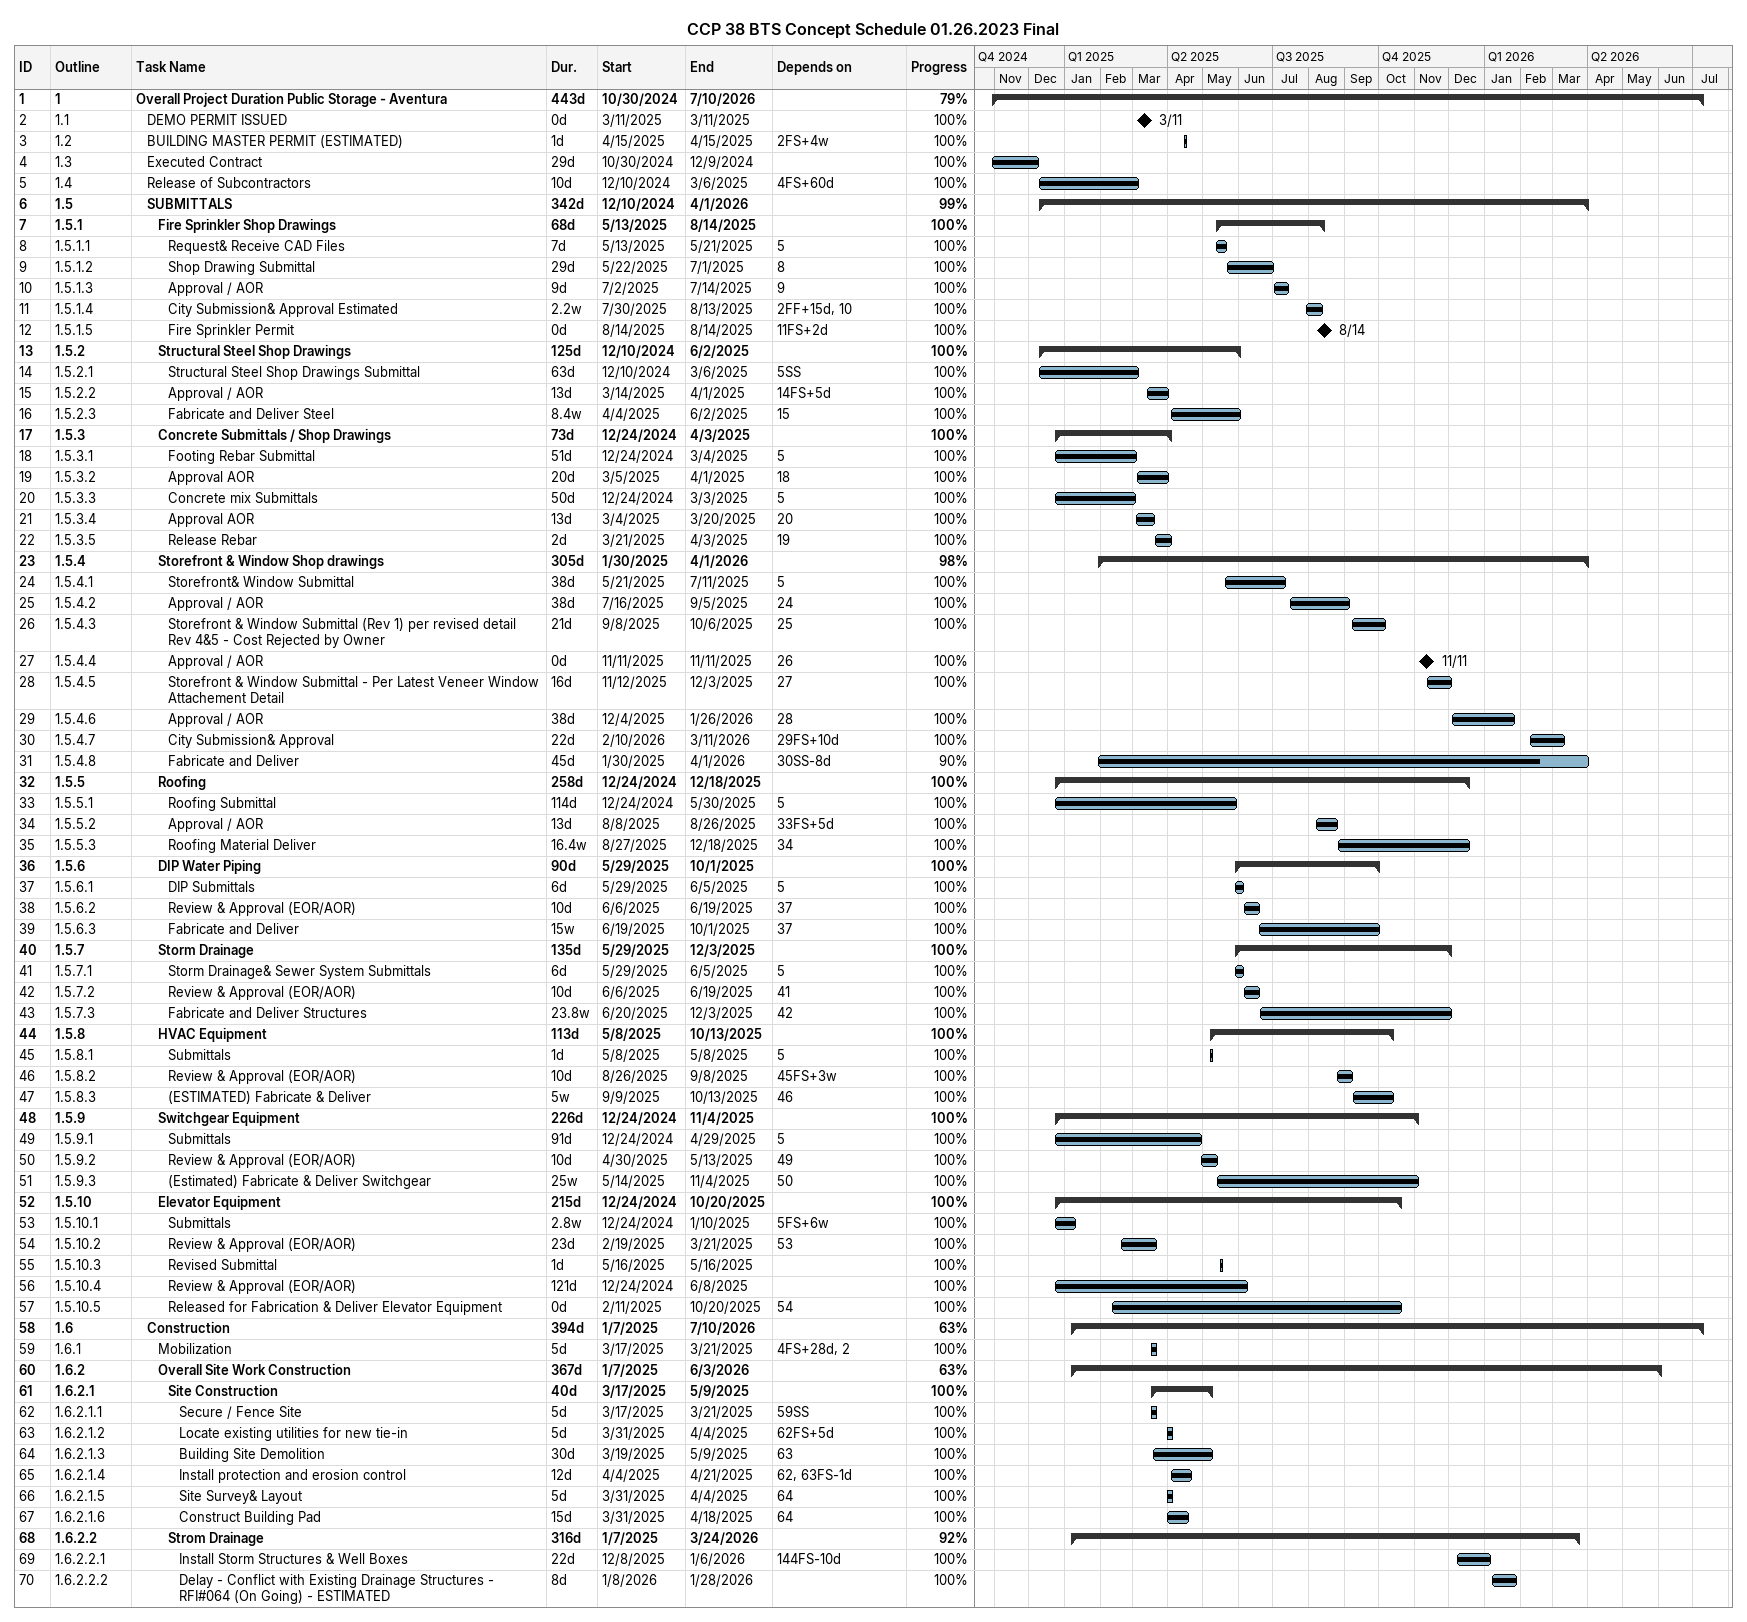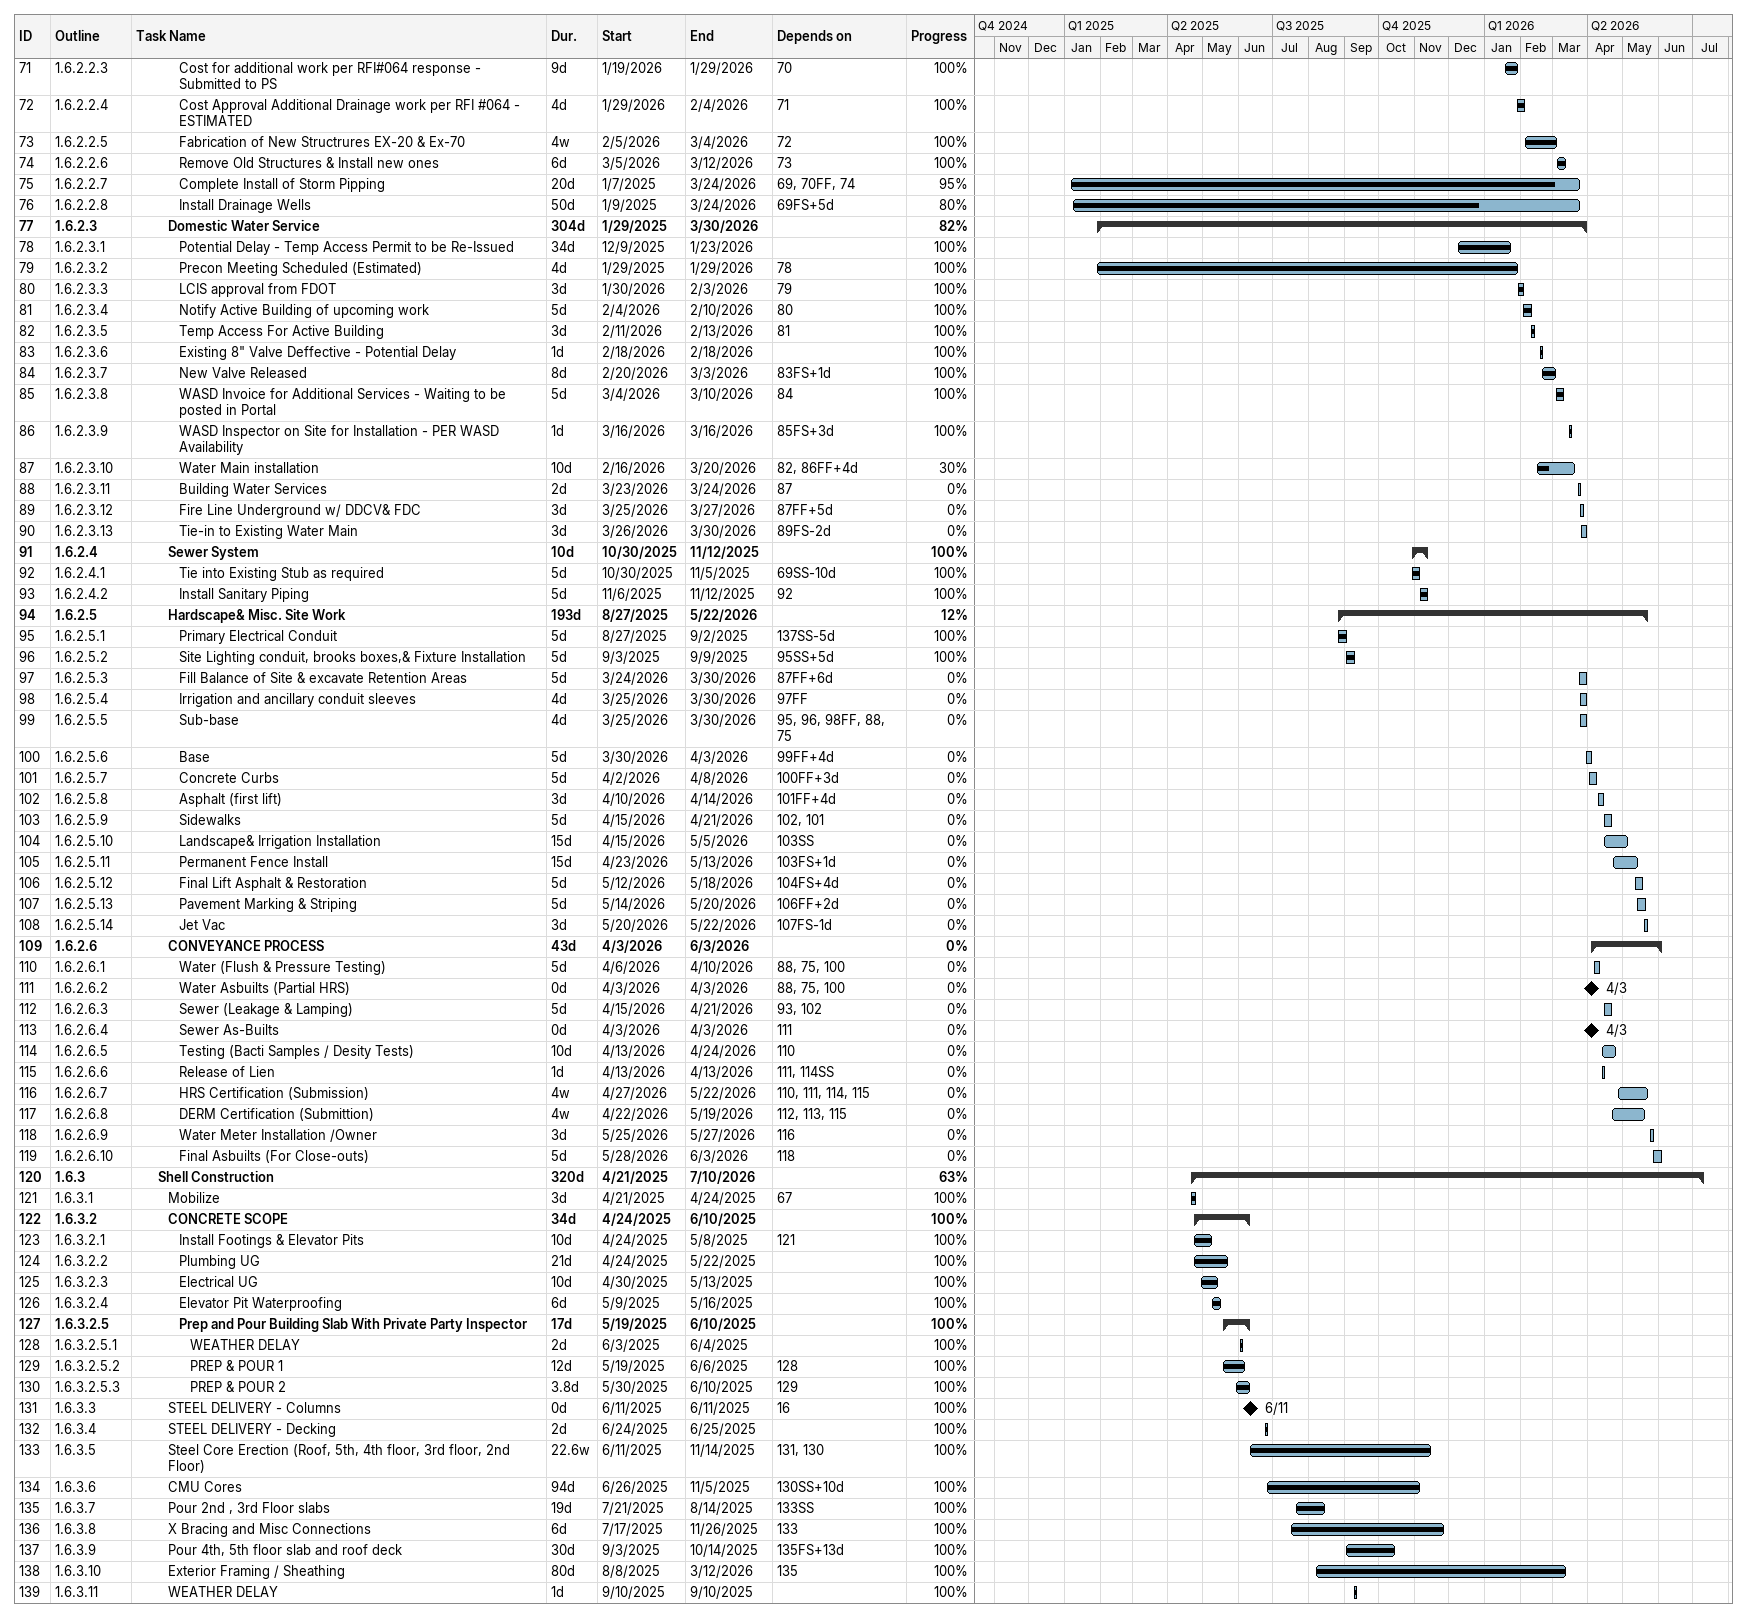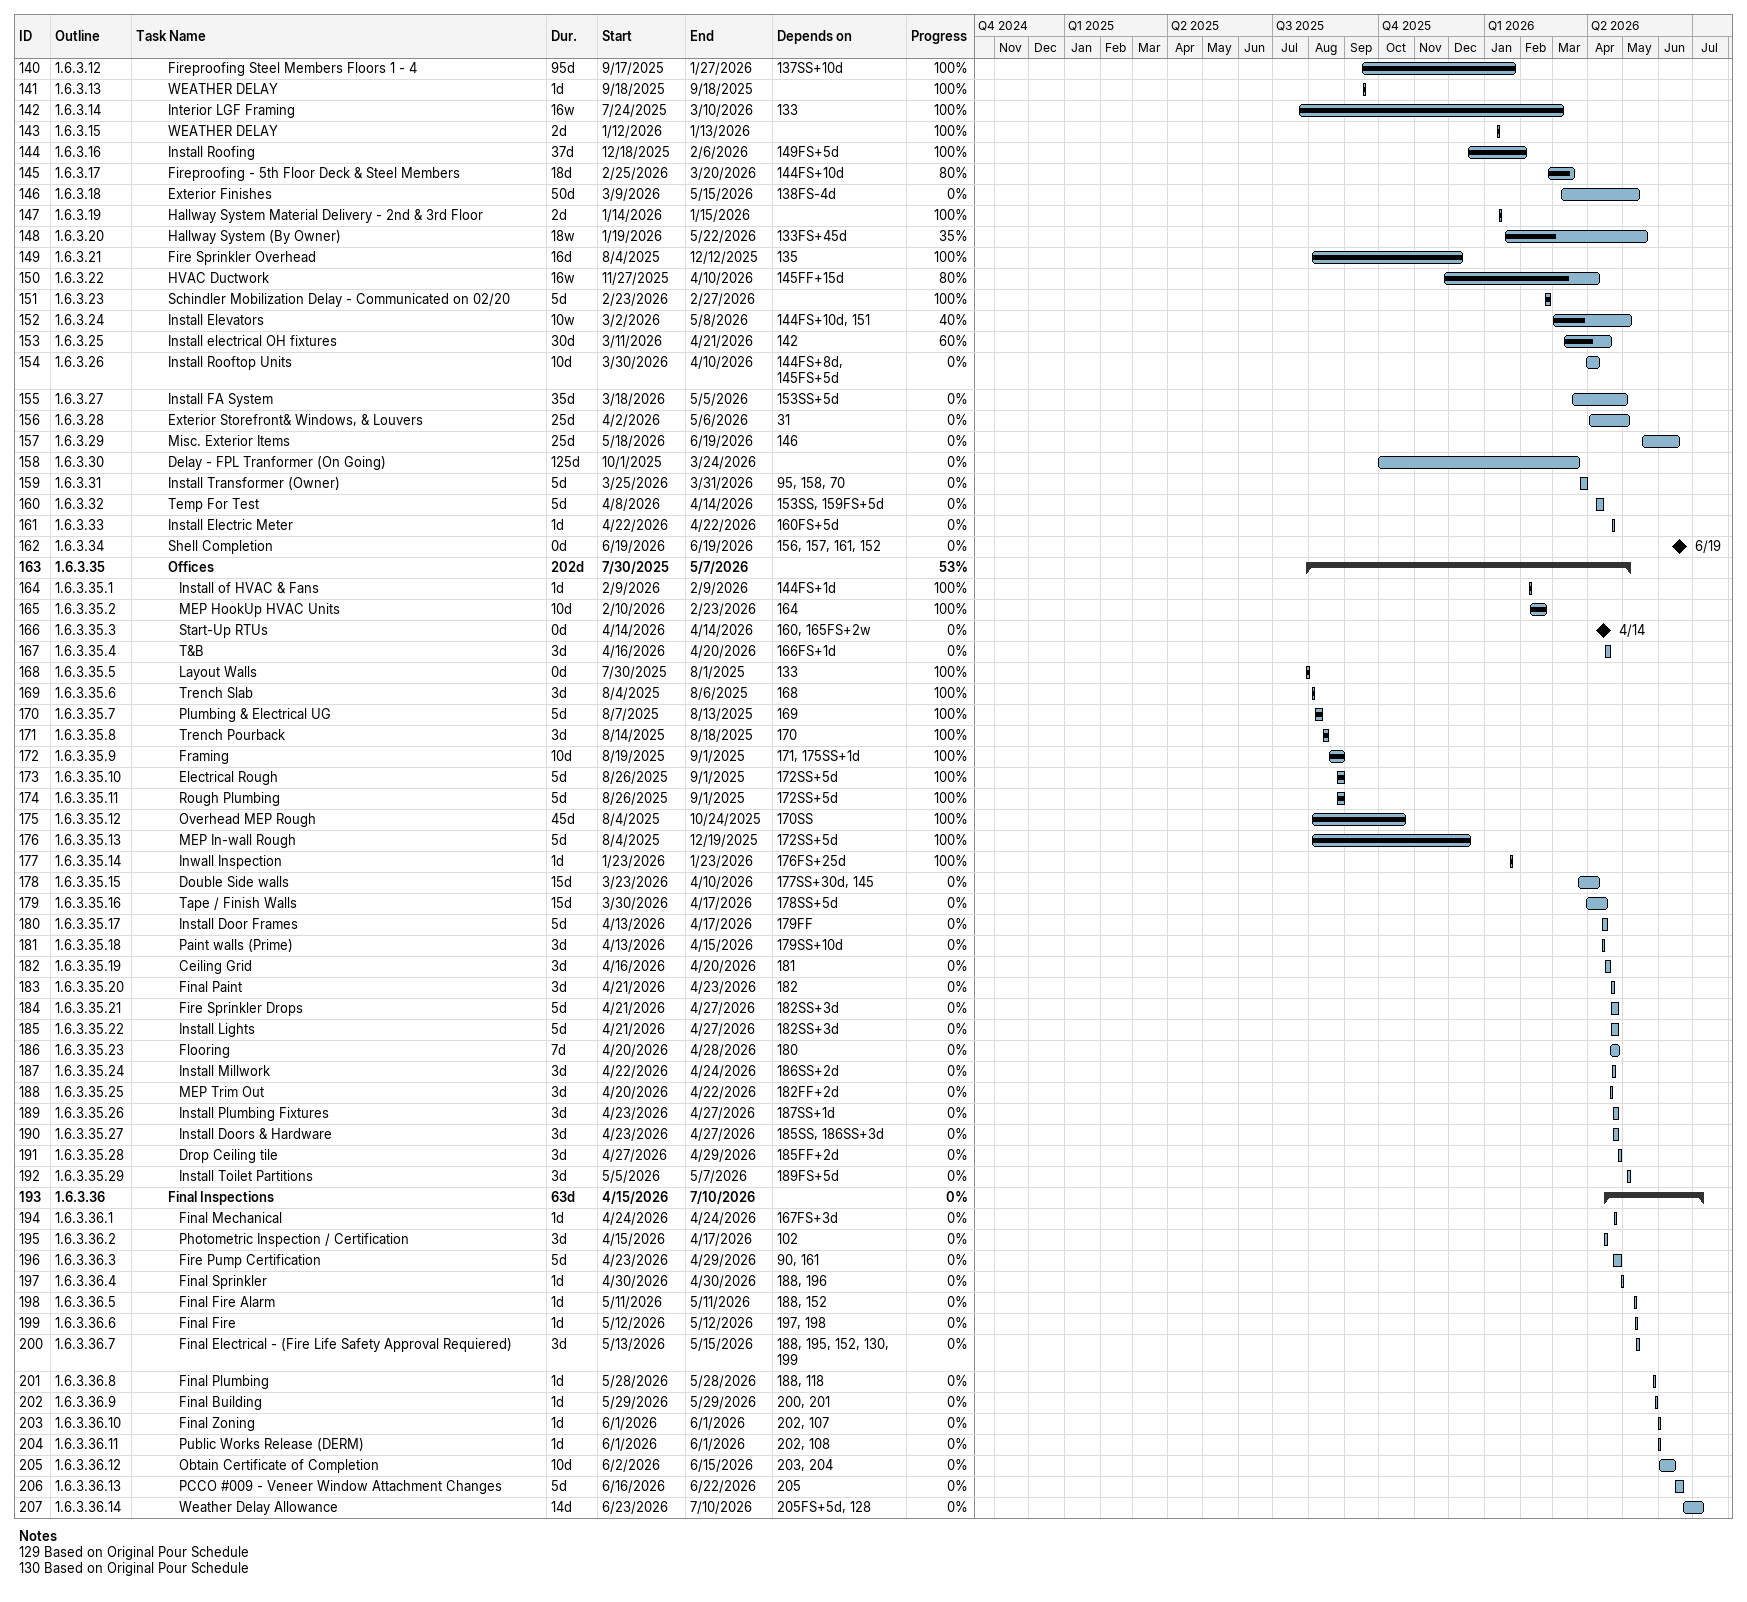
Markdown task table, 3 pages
CCP 38 BTS Concept Schedule 01.26.2023 Final

| ID | WBS | Task | Duration | Start | Finish | Predecessors | % complete |
|---|---|---|---|---|---|---|---|
| 1 | 1 | **Overall Project Duration Public Storage - Aventura** | 443d | 2024-10-30 | 2026-07-10 |  | 79 |
| 2 | 1.1 | DEMO PERMIT ISSUED | 0d | 2025-03-11 | 2025-03-11 |  | 100 |
| 3 | 1.2 | BUILDING MASTER PERMIT (ESTIMATED) | 1d | 2025-04-15 | 2025-04-15 | 2FS+4w | 100 |
| 4 | 1.3 | Executed Contract | 29d | 2024-10-30 | 2024-12-09 |  | 100 |
| 5 | 1.4 | Release of Subcontractors | 10d | 2024-12-10 | 2025-03-06 | 4FS+60d | 100 |
| 6 | 1.5 | **SUBMITTALS** | 342d | 2024-12-10 | 2026-04-01 |  | 99 |
| 7 | 1.5.1 | **Fire Sprinkler Shop Drawings** | 68d | 2025-05-13 | 2025-08-14 |  | 100 |
| 8 | 1.5.1.1 | Request& Receive CAD Files | 7d | 2025-05-13 | 2025-05-21 | 5 | 100 |
| 9 | 1.5.1.2 | Shop Drawing Submittal | 29d | 2025-05-22 | 2025-07-01 | 8 | 100 |
| 10 | 1.5.1.3 | Approval / AOR | 9d | 2025-07-02 | 2025-07-14 | 9 | 100 |
| 11 | 1.5.1.4 | City Submission& Approval Estimated | 2.2w | 2025-07-30 | 2025-08-13 | 2FF+15d, 10 | 100 |
| 12 | 1.5.1.5 | Fire Sprinkler Permit | 0d | 2025-08-14 | 2025-08-14 | 11FS+2d | 100 |
| 13 | 1.5.2 | **Structural Steel Shop Drawings** | 125d | 2024-12-10 | 2025-06-02 |  | 100 |
| 14 | 1.5.2.1 | Structural Steel Shop Drawings Submittal | 63d | 2024-12-10 | 2025-03-06 | 5SS | 100 |
| 15 | 1.5.2.2 | Approval / AOR | 13d | 2025-03-14 | 2025-04-01 | 14FS+5d | 100 |
| 16 | 1.5.2.3 | Fabricate and Deliver Steel | 8.4w | 2025-04-04 | 2025-06-02 | 15 | 100 |
| 17 | 1.5.3 | **Concrete Submittals / Shop Drawings** | 73d | 2024-12-24 | 2025-04-03 |  | 100 |
| 18 | 1.5.3.1 | Footing Rebar Submittal | 51d | 2024-12-24 | 2025-03-04 | 5 | 100 |
| 19 | 1.5.3.2 | Approval AOR | 20d | 2025-03-05 | 2025-04-01 | 18 | 100 |
| 20 | 1.5.3.3 | Concrete mix Submittals | 50d | 2024-12-24 | 2025-03-03 | 5 | 100 |
| 21 | 1.5.3.4 | Approval AOR | 13d | 2025-03-04 | 2025-03-20 | 20 | 100 |
| 22 | 1.5.3.5 | Release Rebar | 2d | 2025-03-21 | 2025-04-03 | 19 | 100 |
| 23 | 1.5.4 | **Storefront & Window Shop drawings** | 305d | 2025-01-30 | 2026-04-01 |  | 98 |
| 24 | 1.5.4.1 | Storefront& Window Submittal | 38d | 2025-05-21 | 2025-07-11 | 5 | 100 |
| 25 | 1.5.4.2 | Approval / AOR | 38d | 2025-07-16 | 2025-09-05 | 24 | 100 |
| 26 | 1.5.4.3 | Storefront & Window Submittal (Rev 1) per revised detail Rev 4&5 - Cost Rejected by Owner | 21d | 2025-09-08 | 2025-10-06 | 25 | 100 |
| 27 | 1.5.4.4 | Approval / AOR | 0d | 2025-11-11 | 2025-11-11 | 26 | 100 |
| 28 | 1.5.4.5 | Storefront & Window Submittal - Per Latest Veneer Window Attachement Detail | 16d | 2025-11-12 | 2025-12-03 | 27 | 100 |
| 29 | 1.5.4.6 | Approval / AOR | 38d | 2025-12-04 | 2026-01-26 | 28 | 100 |
| 30 | 1.5.4.7 | City Submission& Approval | 22d | 2026-02-10 | 2026-03-11 | 29FS+10d | 100 |
| 31 | 1.5.4.8 | Fabricate and Deliver | 45d | 2025-01-30 | 2026-04-01 | 30SS-8d | 90 |
| 32 | 1.5.5 | **Roofing** | 258d | 2024-12-24 | 2025-12-18 |  | 100 |
| 33 | 1.5.5.1 | Roofing Submittal | 114d | 2024-12-24 | 2025-05-30 | 5 | 100 |
| 34 | 1.5.5.2 | Approval / AOR | 13d | 2025-08-08 | 2025-08-26 | 33FS+5d | 100 |
| 35 | 1.5.5.3 | Roofing Material Deliver | 16.4w | 2025-08-27 | 2025-12-18 | 34 | 100 |
| 36 | 1.5.6 | **DIP Water Piping** | 90d | 2025-05-29 | 2025-10-01 |  | 100 |
| 37 | 1.5.6.1 | DIP Submittals | 6d | 2025-05-29 | 2025-06-05 | 5 | 100 |
| 38 | 1.5.6.2 | Review & Approval (EOR/AOR) | 10d | 2025-06-06 | 2025-06-19 | 37 | 100 |
| 39 | 1.5.6.3 | Fabricate and Deliver | 15w | 2025-06-19 | 2025-10-01 | 37 | 100 |
| 40 | 1.5.7 | **Storm Drainage** | 135d | 2025-05-29 | 2025-12-03 |  | 100 |
| 41 | 1.5.7.1 | Storm Drainage& Sewer System Submittals | 6d | 2025-05-29 | 2025-06-05 | 5 | 100 |
| 42 | 1.5.7.2 | Review & Approval (EOR/AOR) | 10d | 2025-06-06 | 2025-06-19 | 41 | 100 |
| 43 | 1.5.7.3 | Fabricate and Deliver Structures | 23.8w | 2025-06-20 | 2025-12-03 | 42 | 100 |
| 44 | 1.5.8 | **HVAC Equipment** | 113d | 2025-05-08 | 2025-10-13 |  | 100 |
| 45 | 1.5.8.1 | Submittals | 1d | 2025-05-08 | 2025-05-08 | 5 | 100 |
| 46 | 1.5.8.2 | Review & Approval (EOR/AOR) | 10d | 2025-08-26 | 2025-09-08 | 45FS+3w | 100 |
| 47 | 1.5.8.3 | (ESTIMATED) Fabricate & Deliver | 5w | 2025-09-09 | 2025-10-13 | 46 | 100 |
| 48 | 1.5.9 | **Switchgear Equipment** | 226d | 2024-12-24 | 2025-11-04 |  | 100 |
| 49 | 1.5.9.1 | Submittals | 91d | 2024-12-24 | 2025-04-29 | 5 | 100 |
| 50 | 1.5.9.2 | Review & Approval (EOR/AOR) | 10d | 2025-04-30 | 2025-05-13 | 49 | 100 |
| 51 | 1.5.9.3 | (Estimated) Fabricate & Deliver Switchgear | 25w | 2025-05-14 | 2025-11-04 | 50 | 100 |
| 52 | 1.5.10 | **Elevator Equipment** | 215d | 2024-12-24 | 2025-10-20 |  | 100 |
| 53 | 1.5.10.1 | Submittals | 2.8w | 2024-12-24 | 2025-01-10 | 5FS+6w | 100 |
| 54 | 1.5.10.2 | Review & Approval (EOR/AOR) | 23d | 2025-02-19 | 2025-03-21 | 53 | 100 |
| 55 | 1.5.10.3 | Revised Submittal | 1d | 2025-05-16 | 2025-05-16 |  | 100 |
| 56 | 1.5.10.4 | Review & Approval (EOR/AOR) | 121d | 2024-12-24 | 2025-06-08 |  | 100 |
| 57 | 1.5.10.5 | Released for Fabrication & Deliver Elevator Equipment | 0d | 2025-02-11 | 2025-10-20 | 54 | 100 |
| 58 | 1.6 | **Construction** | 394d | 2025-01-07 | 2026-07-10 |  | 63 |
| 59 | 1.6.1 | Mobilization | 5d | 2025-03-17 | 2025-03-21 | 4FS+28d, 2 | 100 |
| 60 | 1.6.2 | **Overall Site Work Construction** | 367d | 2025-01-07 | 2026-06-03 |  | 63 |
| 61 | 1.6.2.1 | **Site Construction** | 40d | 2025-03-17 | 2025-05-09 |  | 100 |
| 62 | 1.6.2.1.1 | Secure / Fence Site | 5d | 2025-03-17 | 2025-03-21 | 59SS | 100 |
| 63 | 1.6.2.1.2 | Locate existing utilities for new tie-in | 5d | 2025-03-31 | 2025-04-04 | 62FS+5d | 100 |
| 64 | 1.6.2.1.3 | Building Site Demolition | 30d | 2025-03-19 | 2025-05-09 | 63 | 100 |
| 65 | 1.6.2.1.4 | Install protection and erosion control | 12d | 2025-04-04 | 2025-04-21 | 62, 63FS-1d | 100 |
| 66 | 1.6.2.1.5 | Site Survey& Layout | 5d | 2025-03-31 | 2025-04-04 | 64 | 100 |
| 67 | 1.6.2.1.6 | Construct Building Pad | 15d | 2025-03-31 | 2025-04-18 | 64 | 100 |
| 68 | 1.6.2.2 | **Strom Drainage** | 316d | 2025-01-07 | 2026-03-24 |  | 92 |
| 69 | 1.6.2.2.1 | Install Storm Structures & Well Boxes | 22d | 2025-12-08 | 2026-01-06 | 144FS-10d | 100 |
| 70 | 1.6.2.2.2 | Delay - Conflict with Existing Drainage Structures - RFI#064 (On Going) - ESTIMATED | 8d | 2026-01-08 | 2026-01-28 |  | 100 |
| 71 | 1.6.2.2.3 | Cost for additional work per RFI#064 response - Submitted to PS | 9d | 2026-01-19 | 2026-01-29 | 70 | 100 |
| 72 | 1.6.2.2.4 | Cost Approval Additional Drainage work per RFI #064 - ESTIMATED | 4d | 2026-01-29 | 2026-02-04 | 71 | 100 |
| 73 | 1.6.2.2.5 | Fabrication of New Structrures EX-20 & Ex-70 | 4w | 2026-02-05 | 2026-03-04 | 72 | 100 |
| 74 | 1.6.2.2.6 | Remove Old Structures & Install new ones | 6d | 2026-03-05 | 2026-03-12 | 73 | 100 |
| 75 | 1.6.2.2.7 | Complete Install of Storm Pipping | 20d | 2025-01-07 | 2026-03-24 | 69, 70FF, 74 | 95 |
| 76 | 1.6.2.2.8 | Install Drainage Wells | 50d | 2025-01-09 | 2026-03-24 | 69FS+5d | 80 |
| 77 | 1.6.2.3 | **Domestic Water Service** | 304d | 2025-01-29 | 2026-03-30 |  | 82 |
| 78 | 1.6.2.3.1 | Potential Delay - Temp Access Permit to be Re-Issued | 34d | 2025-12-09 | 2026-01-23 |  | 100 |
| 79 | 1.6.2.3.2 | Precon Meeting Scheduled (Estimated) | 4d | 2025-01-29 | 2026-01-29 | 78 | 100 |
| 80 | 1.6.2.3.3 | LCIS approval from FDOT | 3d | 2026-01-30 | 2026-02-03 | 79 | 100 |
| 81 | 1.6.2.3.4 | Notify Active Building of upcoming work | 5d | 2026-02-04 | 2026-02-10 | 80 | 100 |
| 82 | 1.6.2.3.5 | Temp Access For Active Building | 3d | 2026-02-11 | 2026-02-13 | 81 | 100 |
| 83 | 1.6.2.3.6 | Existing 8" Valve Deffective - Potential Delay | 1d | 2026-02-18 | 2026-02-18 |  | 100 |
| 84 | 1.6.2.3.7 | New Valve Released | 8d | 2026-02-20 | 2026-03-03 | 83FS+1d | 100 |
| 85 | 1.6.2.3.8 | WASD Invoice for Additional Services - Waiting to be posted in Portal | 5d | 2026-03-04 | 2026-03-10 | 84 | 100 |
| 86 | 1.6.2.3.9 | WASD Inspector on Site for Installation - PER WASD Availability | 1d | 2026-03-16 | 2026-03-16 | 85FS+3d | 100 |
| 87 | 1.6.2.3.10 | Water Main installation | 10d | 2026-02-16 | 2026-03-20 | 82, 86FF+4d | 30 |
| 88 | 1.6.2.3.11 | Building Water Services | 2d | 2026-03-23 | 2026-03-24 | 87 | 0 |
| 89 | 1.6.2.3.12 | Fire Line Underground w/ DDCV& FDC | 3d | 2026-03-25 | 2026-03-27 | 87FF+5d | 0 |
| 90 | 1.6.2.3.13 | Tie-in to Existing Water Main | 3d | 2026-03-26 | 2026-03-30 | 89FS-2d | 0 |
| 91 | 1.6.2.4 | **Sewer System** | 10d | 2025-10-30 | 2025-11-12 |  | 100 |
| 92 | 1.6.2.4.1 | Tie into Existing Stub as required | 5d | 2025-10-30 | 2025-11-05 | 69SS-10d | 100 |
| 93 | 1.6.2.4.2 | Install Sanitary Piping | 5d | 2025-11-06 | 2025-11-12 | 92 | 100 |
| 94 | 1.6.2.5 | **Hardscape& Misc. Site Work** | 193d | 2025-08-27 | 2026-05-22 |  | 12 |
| 95 | 1.6.2.5.1 | Primary Electrical Conduit | 5d | 2025-08-27 | 2025-09-02 | 137SS-5d | 100 |
| 96 | 1.6.2.5.2 | Site Lighting conduit, brooks boxes,& Fixture Installation | 5d | 2025-09-03 | 2025-09-09 | 95SS+5d | 100 |
| 97 | 1.6.2.5.3 | Fill Balance of Site & excavate Retention Areas | 5d | 2026-03-24 | 2026-03-30 | 87FF+6d | 0 |
| 98 | 1.6.2.5.4 | Irrigation and ancillary conduit sleeves | 4d | 2026-03-25 | 2026-03-30 | 97FF | 0 |
| 99 | 1.6.2.5.5 | Sub-base | 4d | 2026-03-25 | 2026-03-30 | 95, 96, 98FF, 88, 75 | 0 |
| 100 | 1.6.2.5.6 | Base | 5d | 2026-03-30 | 2026-04-03 | 99FF+4d | 0 |
| 101 | 1.6.2.5.7 | Concrete Curbs | 5d | 2026-04-02 | 2026-04-08 | 100FF+3d | 0 |
| 102 | 1.6.2.5.8 | Asphalt (first lift) | 3d | 2026-04-10 | 2026-04-14 | 101FF+4d | 0 |
| 103 | 1.6.2.5.9 | Sidewalks | 5d | 2026-04-15 | 2026-04-21 | 102, 101 | 0 |
| 104 | 1.6.2.5.10 | Landscape& Irrigation Installation | 15d | 2026-04-15 | 2026-05-05 | 103SS | 0 |
| 105 | 1.6.2.5.11 | Permanent Fence Install | 15d | 2026-04-23 | 2026-05-13 | 103FS+1d | 0 |
| 106 | 1.6.2.5.12 | Final Lift Asphalt & Restoration | 5d | 2026-05-12 | 2026-05-18 | 104FS+4d | 0 |
| 107 | 1.6.2.5.13 | Pavement Marking & Striping | 5d | 2026-05-14 | 2026-05-20 | 106FF+2d | 0 |
| 108 | 1.6.2.5.14 | Jet Vac | 3d | 2026-05-20 | 2026-05-22 | 107FS-1d | 0 |
| 109 | 1.6.2.6 | **CONVEYANCE PROCESS** | 43d | 2026-04-03 | 2026-06-03 |  | 0 |
| 110 | 1.6.2.6.1 | Water (Flush & Pressure Testing) | 5d | 2026-04-06 | 2026-04-10 | 88, 75, 100 | 0 |
| 111 | 1.6.2.6.2 | Water Asbuilts (Partial HRS) | 0d | 2026-04-03 | 2026-04-03 | 88, 75, 100 | 0 |
| 112 | 1.6.2.6.3 | Sewer (Leakage & Lamping) | 5d | 2026-04-15 | 2026-04-21 | 93, 102 | 0 |
| 113 | 1.6.2.6.4 | Sewer As-Builts | 0d | 2026-04-03 | 2026-04-03 | 111 | 0 |
| 114 | 1.6.2.6.5 | Testing (Bacti Samples / Desity Tests) | 10d | 2026-04-13 | 2026-04-24 | 110 | 0 |
| 115 | 1.6.2.6.6 | Release of Lien | 1d | 2026-04-13 | 2026-04-13 | 111, 114SS | 0 |
| 116 | 1.6.2.6.7 | HRS Certification (Submission) | 4w | 2026-04-27 | 2026-05-22 | 110, 111, 114, 115 | 0 |
| 117 | 1.6.2.6.8 | DERM Certification (Submittion) | 4w | 2026-04-22 | 2026-05-19 | 112, 113, 115 | 0 |
| 118 | 1.6.2.6.9 | Water Meter Installation /Owner | 3d | 2026-05-25 | 2026-05-27 | 116 | 0 |
| 119 | 1.6.2.6.10 | Final Asbuilts (For Close-outs) | 5d | 2026-05-28 | 2026-06-03 | 118 | 0 |
| 120 | 1.6.3 | **Shell Construction** | 320d | 2025-04-21 | 2026-07-10 |  | 63 |
| 121 | 1.6.3.1 | Mobilize | 3d | 2025-04-21 | 2025-04-24 | 67 | 100 |
| 122 | 1.6.3.2 | **CONCRETE SCOPE** | 34d | 2025-04-24 | 2025-06-10 |  | 100 |
| 123 | 1.6.3.2.1 | Install Footings & Elevator Pits | 10d | 2025-04-24 | 2025-05-08 | 121 | 100 |
| 124 | 1.6.3.2.2 | Plumbing UG | 21d | 2025-04-24 | 2025-05-22 |  | 100 |
| 125 | 1.6.3.2.3 | Electrical UG | 10d | 2025-04-30 | 2025-05-13 |  | 100 |
| 126 | 1.6.3.2.4 | Elevator Pit Waterproofing | 6d | 2025-05-09 | 2025-05-16 |  | 100 |
| 127 | 1.6.3.2.5 | **Prep and Pour Building Slab With Private Party Inspector** | 17d | 2025-05-19 | 2025-06-10 |  | 100 |
| 128 | 1.6.3.2.5.1 | WEATHER DELAY | 2d | 2025-06-03 | 2025-06-04 |  | 100 |
| 129 | 1.6.3.2.5.2 | PREP & POUR 1 | 12d | 2025-05-19 | 2025-06-06 | 128 | 100 |
| 130 | 1.6.3.2.5.3 | PREP & POUR 2 | 3.8d | 2025-05-30 | 2025-06-10 | 129 | 100 |
| 131 | 1.6.3.3 | STEEL DELIVERY - Columns | 0d | 2025-06-11 | 2025-06-11 | 16 | 100 |
| 132 | 1.6.3.4 | STEEL DELIVERY - Decking | 2d | 2025-06-24 | 2025-06-25 |  | 100 |
| 133 | 1.6.3.5 | Steel Core Erection (Roof, 5th, 4th floor, 3rd floor, 2nd Floor) | 22.6w | 2025-06-11 | 2025-11-14 | 131, 130 | 100 |
| 134 | 1.6.3.6 | CMU Cores | 94d | 2025-06-26 | 2025-11-05 | 130SS+10d | 100 |
| 135 | 1.6.3.7 | Pour 2nd , 3rd Floor slabs | 19d | 2025-07-21 | 2025-08-14 | 133SS | 100 |
| 136 | 1.6.3.8 | X Bracing and Misc Connections | 6d | 2025-07-17 | 2025-11-26 | 133 | 100 |
| 137 | 1.6.3.9 | Pour 4th, 5th floor slab and roof deck | 30d | 2025-09-03 | 2025-10-14 | 135FS+13d | 100 |
| 138 | 1.6.3.10 | Exterior Framing / Sheathing | 80d | 2025-08-08 | 2026-03-12 | 135 | 100 |
| 139 | 1.6.3.11 | WEATHER DELAY | 1d | 2025-09-10 | 2025-09-10 |  | 100 |
| 140 | 1.6.3.12 | Fireproofing Steel Members Floors 1 - 4 | 95d | 2025-09-17 | 2026-01-27 | 137SS+10d | 100 |
| 141 | 1.6.3.13 | WEATHER DELAY | 1d | 2025-09-18 | 2025-09-18 |  | 100 |
| 142 | 1.6.3.14 | Interior LGF Framing | 16w | 2025-07-24 | 2026-03-10 | 133 | 100 |
| 143 | 1.6.3.15 | WEATHER DELAY | 2d | 2026-01-12 | 2026-01-13 |  | 100 |
| 144 | 1.6.3.16 | Install Roofing | 37d | 2025-12-18 | 2026-02-06 | 149FS+5d | 100 |
| 145 | 1.6.3.17 | Fireproofing - 5th Floor Deck & Steel Members | 18d | 2026-02-25 | 2026-03-20 | 144FS+10d | 80 |
| 146 | 1.6.3.18 | Exterior Finishes | 50d | 2026-03-09 | 2026-05-15 | 138FS-4d | 0 |
| 147 | 1.6.3.19 | Hallway System Material Delivery - 2nd & 3rd Floor | 2d | 2026-01-14 | 2026-01-15 |  | 100 |
| 148 | 1.6.3.20 | Hallway System (By Owner) | 18w | 2026-01-19 | 2026-05-22 | 133FS+45d | 35 |
| 149 | 1.6.3.21 | Fire Sprinkler Overhead | 16d | 2025-08-04 | 2025-12-12 | 135 | 100 |
| 150 | 1.6.3.22 | HVAC Ductwork | 16w | 2025-11-27 | 2026-04-10 | 145FF+15d | 80 |
| 151 | 1.6.3.23 | Schindler Mobilization Delay - Communicated on 02/20 | 5d | 2026-02-23 | 2026-02-27 |  | 100 |
| 152 | 1.6.3.24 | Install Elevators | 10w | 2026-03-02 | 2026-05-08 | 144FS+10d, 151 | 40 |
| 153 | 1.6.3.25 | Install electrical OH fixtures | 30d | 2026-03-11 | 2026-04-21 | 142 | 60 |
| 154 | 1.6.3.26 | Install Rooftop Units | 10d | 2026-03-30 | 2026-04-10 | 144FS+8d, 145FS+5d | 0 |
| 155 | 1.6.3.27 | Install FA System | 35d | 2026-03-18 | 2026-05-05 | 153SS+5d | 0 |
| 156 | 1.6.3.28 | Exterior Storefront& Windows, & Louvers | 25d | 2026-04-02 | 2026-05-06 | 31 | 0 |
| 157 | 1.6.3.29 | Misc. Exterior Items | 25d | 2026-05-18 | 2026-06-19 | 146 | 0 |
| 158 | 1.6.3.30 | Delay - FPL Tranformer (On Going) | 125d | 2025-10-01 | 2026-03-24 |  | 0 |
| 159 | 1.6.3.31 | Install Transformer (Owner) | 5d | 2026-03-25 | 2026-03-31 | 95, 158, 70 | 0 |
| 160 | 1.6.3.32 | Temp For Test | 5d | 2026-04-08 | 2026-04-14 | 153SS, 159FS+5d | 0 |
| 161 | 1.6.3.33 | Install Electric Meter | 1d | 2026-04-22 | 2026-04-22 | 160FS+5d | 0 |
| 162 | 1.6.3.34 | Shell Completion | 0d | 2026-06-19 | 2026-06-19 | 156, 157, 161, 152 | 0 |
| 163 | 1.6.3.35 | **Offices** | 202d | 2025-07-30 | 2026-05-07 |  | 53 |
| 164 | 1.6.3.35.1 | Install of HVAC & Fans | 1d | 2026-02-09 | 2026-02-09 | 144FS+1d | 100 |
| 165 | 1.6.3.35.2 | MEP HookUp HVAC Units | 10d | 2026-02-10 | 2026-02-23 | 164 | 100 |
| 166 | 1.6.3.35.3 | Start-Up RTUs | 0d | 2026-04-14 | 2026-04-14 | 160, 165FS+2w | 0 |
| 167 | 1.6.3.35.4 | T&B | 3d | 2026-04-16 | 2026-04-20 | 166FS+1d | 0 |
| 168 | 1.6.3.35.5 | Layout Walls | 0d | 2025-07-30 | 2025-08-01 | 133 | 100 |
| 169 | 1.6.3.35.6 | Trench Slab | 3d | 2025-08-04 | 2025-08-06 | 168 | 100 |
| 170 | 1.6.3.35.7 | Plumbing & Electrical UG | 5d | 2025-08-07 | 2025-08-13 | 169 | 100 |
| 171 | 1.6.3.35.8 | Trench Pourback | 3d | 2025-08-14 | 2025-08-18 | 170 | 100 |
| 172 | 1.6.3.35.9 | Framing | 10d | 2025-08-19 | 2025-09-01 | 171, 175SS+1d | 100 |
| 173 | 1.6.3.35.10 | Electrical Rough | 5d | 2025-08-26 | 2025-09-01 | 172SS+5d | 100 |
| 174 | 1.6.3.35.11 | Rough Plumbing | 5d | 2025-08-26 | 2025-09-01 | 172SS+5d | 100 |
| 175 | 1.6.3.35.12 | Overhead MEP Rough | 45d | 2025-08-04 | 2025-10-24 | 170SS | 100 |
| 176 | 1.6.3.35.13 | MEP In-wall Rough | 5d | 2025-08-04 | 2025-12-19 | 172SS+5d | 100 |
| 177 | 1.6.3.35.14 | Inwall Inspection | 1d | 2026-01-23 | 2026-01-23 | 176FS+25d | 100 |
| 178 | 1.6.3.35.15 | Double Side walls | 15d | 2026-03-23 | 2026-04-10 | 177SS+30d, 145 | 0 |
| 179 | 1.6.3.35.16 | Tape / Finish Walls | 15d | 2026-03-30 | 2026-04-17 | 178SS+5d | 0 |
| 180 | 1.6.3.35.17 | Install Door Frames | 5d | 2026-04-13 | 2026-04-17 | 179FF | 0 |
| 181 | 1.6.3.35.18 | Paint walls (Prime) | 3d | 2026-04-13 | 2026-04-15 | 179SS+10d | 0 |
| 182 | 1.6.3.35.19 | Ceiling Grid | 3d | 2026-04-16 | 2026-04-20 | 181 | 0 |
| 183 | 1.6.3.35.20 | Final Paint | 3d | 2026-04-21 | 2026-04-23 | 182 | 0 |
| 184 | 1.6.3.35.21 | Fire Sprinkler Drops | 5d | 2026-04-21 | 2026-04-27 | 182SS+3d | 0 |
| 185 | 1.6.3.35.22 | Install Lights | 5d | 2026-04-21 | 2026-04-27 | 182SS+3d | 0 |
| 186 | 1.6.3.35.23 | Flooring | 7d | 2026-04-20 | 2026-04-28 | 180 | 0 |
| 187 | 1.6.3.35.24 | Install Millwork | 3d | 2026-04-22 | 2026-04-24 | 186SS+2d | 0 |
| 188 | 1.6.3.35.25 | MEP Trim Out | 3d | 2026-04-20 | 2026-04-22 | 182FF+2d | 0 |
| 189 | 1.6.3.35.26 | Install Plumbing Fixtures | 3d | 2026-04-23 | 2026-04-27 | 187SS+1d | 0 |
| 190 | 1.6.3.35.27 | Install Doors & Hardware | 3d | 2026-04-23 | 2026-04-27 | 185SS, 186SS+3d | 0 |
| 191 | 1.6.3.35.28 | Drop Ceiling tile | 3d | 2026-04-27 | 2026-04-29 | 185FF+2d | 0 |
| 192 | 1.6.3.35.29 | Install Toilet Partitions | 3d | 2026-05-05 | 2026-05-07 | 189FS+5d | 0 |
| 193 | 1.6.3.36 | **Final Inspections** | 63d | 2026-04-15 | 2026-07-10 |  | 0 |
| 194 | 1.6.3.36.1 | Final Mechanical | 1d | 2026-04-24 | 2026-04-24 | 167FS+3d | 0 |
| 195 | 1.6.3.36.2 | Photometric Inspection / Certification | 3d | 2026-04-15 | 2026-04-17 | 102 | 0 |
| 196 | 1.6.3.36.3 | Fire Pump Certification | 5d | 2026-04-23 | 2026-04-29 | 90, 161 | 0 |
| 197 | 1.6.3.36.4 | Final Sprinkler | 1d | 2026-04-30 | 2026-04-30 | 188, 196 | 0 |
| 198 | 1.6.3.36.5 | Final Fire Alarm | 1d | 2026-05-11 | 2026-05-11 | 188, 152 | 0 |
| 199 | 1.6.3.36.6 | Final Fire | 1d | 2026-05-12 | 2026-05-12 | 197, 198 | 0 |
| 200 | 1.6.3.36.7 | Final Electrical - (Fire Life Safety Approval Requiered) | 3d | 2026-05-13 | 2026-05-15 | 188, 195, 152, 130, 199 | 0 |
| 201 | 1.6.3.36.8 | Final Plumbing | 1d | 2026-05-28 | 2026-05-28 | 188, 118 | 0 |
| 202 | 1.6.3.36.9 | Final Building | 1d | 2026-05-29 | 2026-05-29 | 200, 201 | 0 |
| 203 | 1.6.3.36.10 | Final Zoning | 1d | 2026-06-01 | 2026-06-01 | 202, 107 | 0 |
| 204 | 1.6.3.36.11 | Public Works Release (DERM) | 1d | 2026-06-01 | 2026-06-01 | 202, 108 | 0 |
| 205 | 1.6.3.36.12 | Obtain Certificate of Completion | 10d | 2026-06-02 | 2026-06-15 | 203, 204 | 0 |
| 206 | 1.6.3.36.13 | PCCO #009 - Veneer Window Attachment Changes | 5d | 2026-06-16 | 2026-06-22 | 205 | 0 |
| 207 | 1.6.3.36.14 | Weather Delay Allowance | 14d | 2026-06-23 | 2026-07-10 | 205FS+5d, 128 | 0 |

Notes
- 129: Based on Original Pour Schedule
- 130: Based on Original Pour Schedule
